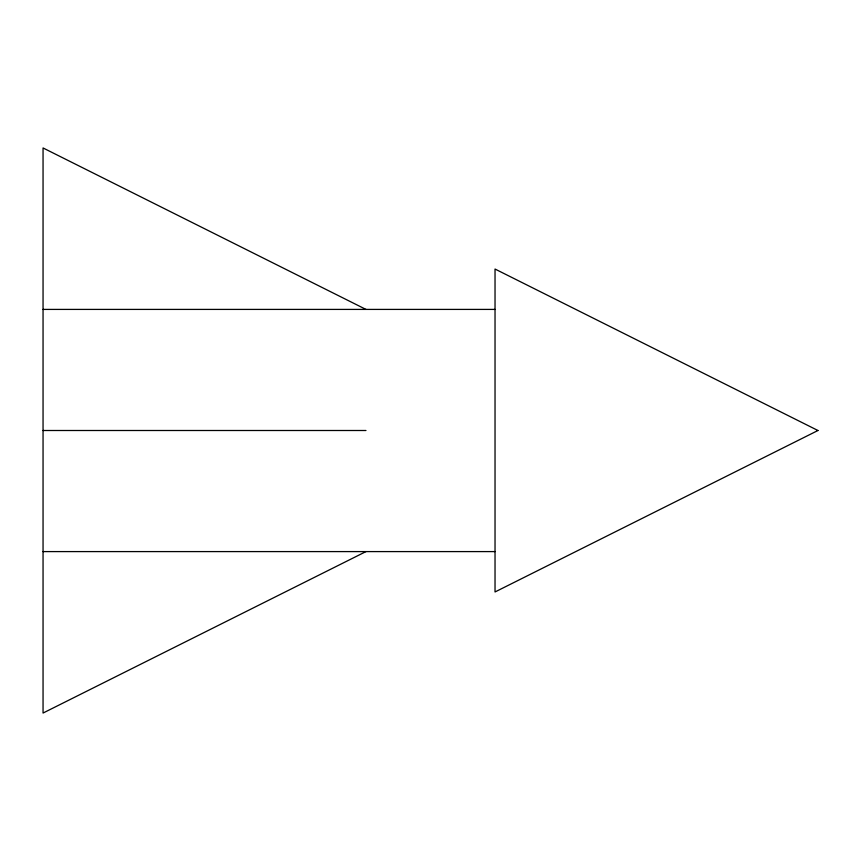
<?xml version="1.0" encoding="UTF-8"?>
<svg xmlns="http://www.w3.org/2000/svg" width="861" height="861" viewBox="0 0 861 861"><rect width="100%" height="100%" fill="white"/><g stroke="black" fill="none" stroke-linecap="round" stroke-linejoin="round"><path stroke-width="1.29" d="M365.968 551.589L43.05 713.048L43.05 147.952L365.968 309.411M43.05 309.411L495.032 309.411M43.05 430.5L365.968 430.5M43.05 551.589L495.032 551.589M817.95 430.5L495.032 591.959L495.032 269.041L817.95 430.5"/></g></svg>
